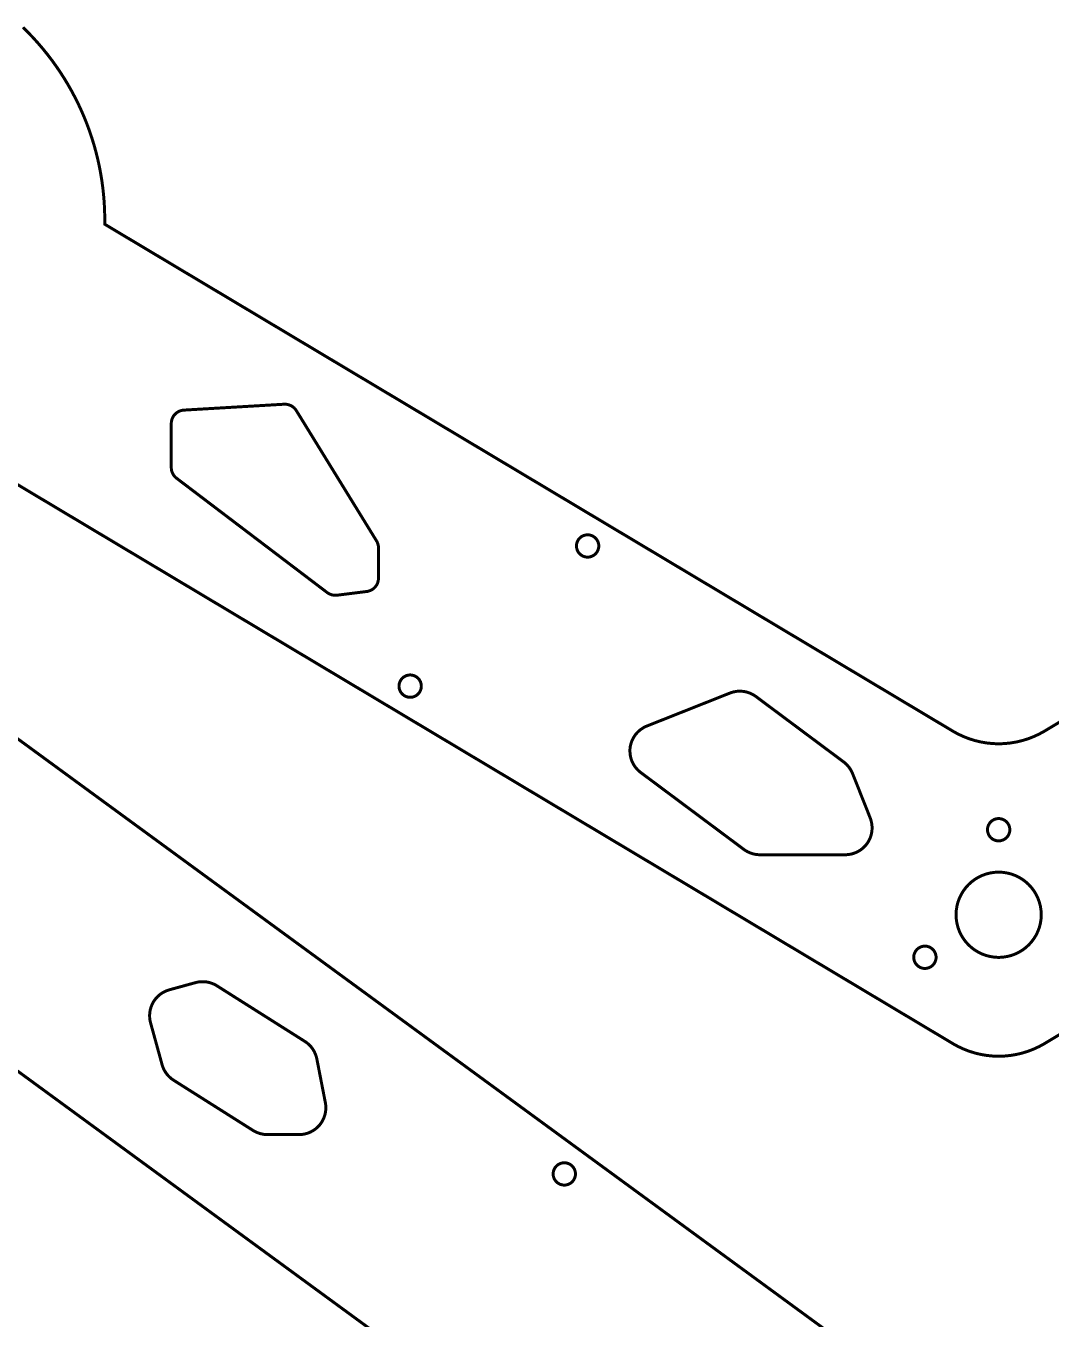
# Model space of a CAD drawing. Extents: x 0 to 533, y 0 to 326.
# Drawn here: x 135.8 to 250.5, y 173.2 to 317.8 of the extents above; entities that cross this region are included whole.
import ezdxf

# ---------------------------------------------------------------- set-up
doc = ezdxf.new("R2010")
doc.units = 0
doc.layers.get('0').update_dxf_attribs({"linetype": 'CONTINUOUS'})

msp = doc.modelspace()

# ---------------------------------------------------------------- linework, layer by layer
at = {"color": 0, "const_width": 0.3333}
for points in [[(135.438, 317.653), (136.024, 317.071), (136.592, 316.475), (137.142, 315.865), (137.674, 315.242), (138.188, 314.604), (138.683, 313.956), (139.16, 313.293), (139.618, 312.619), (140.058, 311.935), (140.478, 311.237), (140.879, 310.532), (141.261, 309.814), (141.622, 309.088), (141.965, 308.351), (142.288, 307.606), (142.589, 306.851), (142.869, 306.09), (143.131, 305.319), (143.371, 304.543), (143.59, 303.758), (143.788, 302.968), (143.964, 302.172), (144.119, 301.369), (144.253, 300.563), (144.364, 299.75), (144.453, 298.933), (144.519, 298.112), (144.564, 297.289), (144.586, 296.461), (144.589, 295.839), (144.585, 295.632), (239.46, 238.94), (239.604, 238.854), (240.051, 238.614), (240.661, 238.329), (241.287, 238.086), (241.928, 237.885), (242.581, 237.729), (243.243, 237.615), (243.914, 237.547), (244.419, 237.525), (244.589, 237.525), (244.757, 237.525), (245.264, 237.547), (245.935, 237.615), (246.597, 237.729), (247.249, 237.885), (247.89, 238.086), (248.517, 238.329), (249.126, 238.614), (249.574, 238.854), (249.718, 238.94), (344.592, 295.632)], [(59.9889, 292.838), (288.561, 125.645)], [(359.981, 269.879), (249.718, 203.993), (249.718, 203.993), (249.574, 203.906), (249.126, 203.665), (248.517, 203.381), (247.89, 203.138), (247.249, 202.938), (246.597, 202.781), (245.935, 202.668), (245.264, 202.6), (244.757, 202.576), (244.589, 202.576), (244.419, 202.576), (243.914, 202.6), (243.243, 202.668), (242.581, 202.781), (241.928, 202.938), (241.287, 203.138), (240.661, 203.381), (240.051, 203.665), (239.604, 203.906), (239.46, 203.993), (129.197, 269.879)], [(270.424, 101.743), (42.2772, 268.625)]]:
    msp.add_lwpolyline(points, dxfattribs=at)
at = {"color": 0}
for points in [[(135.438, 317.653), (136.024, 317.071), (136.592, 316.475), (137.142, 315.865), (137.674, 315.242), (138.188, 314.604), (138.683, 313.956), (139.16, 313.293), (139.618, 312.619), (140.058, 311.935), (140.478, 311.237), (140.879, 310.532), (141.261, 309.814), (141.622, 309.088), (141.965, 308.351), (142.288, 307.606), (142.589, 306.851), (142.869, 306.09), (143.131, 305.319), (143.371, 304.543), (143.59, 303.758), (143.788, 302.968), (143.964, 302.172), (144.119, 301.369), (144.253, 300.563), (144.364, 299.75), (144.453, 298.933), (144.519, 298.112), (144.564, 297.289), (144.586, 296.461), (144.589, 295.839), (144.585, 295.632), (239.46, 238.94), (239.604, 238.854), (240.051, 238.614), (240.661, 238.329), (241.287, 238.086), (241.928, 237.885), (242.581, 237.729), (243.243, 237.615), (243.914, 237.547), (244.419, 237.525), (244.589, 237.525), (244.757, 237.525), (245.264, 237.547), (245.935, 237.615), (246.597, 237.729), (247.249, 237.885), (247.89, 238.086), (248.517, 238.329), (249.126, 238.614), (249.574, 238.854), (249.718, 238.94), (344.592, 295.632)], [(59.9889, 292.838), (288.561, 125.645)], [(359.981, 269.879), (249.718, 203.993), (249.718, 203.993), (249.574, 203.906), (249.126, 203.665), (248.517, 203.381), (247.89, 203.138), (247.249, 202.938), (246.597, 202.781), (245.935, 202.668), (245.264, 202.6), (244.757, 202.576), (244.589, 202.576), (244.419, 202.576), (243.914, 202.6), (243.243, 202.668), (242.581, 202.781), (241.928, 202.938), (241.287, 203.138), (240.661, 203.381), (240.051, 203.665), (239.604, 203.906), (239.46, 203.993), (129.197, 269.879)], [(270.424, 101.743), (42.2772, 268.625)]]:
    msp.add_lwpolyline(points, dxfattribs=at)
at = {"color": 0, "const_width": 0.3333}
for points in [[(175.21, 259.433), (175.21, 259.485), (175.196, 259.64), (175.153, 259.842), (175.083, 260.036), (175.014, 260.176), (174.987, 260.219), (166.015, 274.792), (165.987, 274.835), (165.896, 274.958), (165.757, 275.106), (165.601, 275.232), (165.431, 275.335), (165.247, 275.415), (165.054, 275.471), (164.854, 275.5), (164.7, 275.506), (164.65, 275.503), (153.442, 274.844), (153.406, 274.843), (153.296, 274.829), (153.153, 274.8), (153.017, 274.757), (152.886, 274.703), (152.763, 274.636), (152.646, 274.56), (152.538, 274.472), (152.439, 274.376), (152.347, 274.271), (152.268, 274.158), (152.197, 274.037), (152.139, 273.91), (152.092, 273.776), (152.058, 273.638), (152.036, 273.494), (152.029, 273.383), (152.029, 273.347), (152.029, 268.415), (152.029, 268.372), (152.04, 268.242), (152.069, 268.071), (152.119, 267.907), (152.186, 267.749), (152.271, 267.6), (152.372, 267.461), (152.49, 267.335), (152.587, 267.247), (152.624, 267.221), (169.472, 254.435), (169.531, 254.392), (169.721, 254.283), (169.99, 254.182), (170.274, 254.133), (170.493, 254.133), (170.565, 254.142), (173.896, 254.557), (173.964, 254.565), (174.168, 254.617), (174.418, 254.722), (174.642, 254.869), (174.835, 255.053), (174.992, 255.267), (175.11, 255.507), (175.183, 255.768), (175.21, 255.976), (175.21, 256.046), (175.21, 259.433)], [(198.606, 260.899), (198.668, 260.899), (198.857, 260.872), (199.092, 260.8), (199.304, 260.685), (199.489, 260.532), (199.642, 260.347), (199.757, 260.135), (199.829, 259.9), (199.856, 259.711), (199.856, 259.649), (199.856, 259.585), (199.829, 259.396), (199.757, 259.161), (199.642, 258.949), (199.489, 258.764), (199.304, 258.611), (199.092, 258.496), (198.857, 258.424), (198.668, 258.399), (198.606, 258.399), (198.542, 258.399), (198.353, 258.424), (198.118, 258.496), (197.907, 258.611), (197.721, 258.764), (197.568, 258.949), (197.453, 259.161), (197.381, 259.396), (197.356, 259.585), (197.356, 259.649), (197.356, 259.711), (197.381, 259.9), (197.453, 260.135), (197.568, 260.347), (197.721, 260.532), (197.907, 260.685), (198.118, 260.8), (198.353, 260.872), (198.542, 260.899), (198.606, 260.899)], [(178.753, 245.221), (178.817, 245.221), (179.006, 245.196), (179.24, 245.124), (179.453, 245.008), (179.638, 244.856), (179.79, 244.671), (179.906, 244.458), (179.978, 244.224), (180.003, 244.035), (180.003, 243.971), (180.003, 243.908), (179.978, 243.719), (179.906, 243.485), (179.79, 243.272), (179.638, 243.088), (179.453, 242.935), (179.24, 242.819), (179.006, 242.747), (178.817, 242.721), (178.753, 242.721), (178.69, 242.721), (178.501, 242.747), (178.267, 242.819), (178.054, 242.935), (177.869, 243.088), (177.717, 243.272), (177.601, 243.485), (177.529, 243.719), (177.503, 243.908), (177.503, 243.971), (177.503, 244.035), (177.529, 244.224), (177.601, 244.458), (177.717, 244.671), (177.869, 244.856), (178.054, 245.008), (178.267, 245.124), (178.501, 245.196), (178.69, 245.221), (178.753, 245.221)], [(217.429, 242.814), (217.351, 242.872), (217.104, 243.025), (216.76, 243.19), (216.4, 243.31), (216.029, 243.383), (215.651, 243.408), (215.272, 243.388), (214.897, 243.317), (214.618, 243.233), (214.529, 243.197), (205.231, 239.507), (205.136, 239.469), (204.865, 239.333), (204.532, 239.115), (204.232, 238.857), (203.971, 238.563), (203.75, 238.237), (203.572, 237.885), (203.442, 237.507), (203.375, 237.211), (203.362, 237.111), (203.349, 237.011), (203.336, 236.708), (203.364, 236.311), (203.443, 235.924), (203.572, 235.551), (203.749, 235.2), (203.971, 234.874), (204.236, 234.576), (204.462, 234.374), (204.543, 234.314), (216.086, 225.708), (216.135, 225.672), (216.285, 225.572), (216.494, 225.453), (216.711, 225.351), (216.935, 225.267), (217.164, 225.2), (217.399, 225.153), (217.638, 225.124), (217.818, 225.114), (217.879, 225.114), (227.432, 225.114), (227.524, 225.114), (227.801, 225.138), (228.16, 225.204), (228.507, 225.314), (228.836, 225.462), (229.144, 225.651), (229.431, 225.876), (229.688, 226.136), (229.861, 226.353), (229.914, 226.429), (229.965, 226.506), (230.103, 226.747), (230.249, 227.082), (230.353, 227.431), (230.414, 227.786), (230.432, 228.149), (230.406, 228.51), (230.335, 228.869), (230.254, 229.135), (230.221, 229.221), (228.247, 234.193), (228.208, 234.289), (228.068, 234.567), (227.839, 234.911), (227.567, 235.221), (227.335, 235.429), (227.251, 235.492), (217.429, 242.814)], [(244.589, 229.161), (244.651, 229.161), (244.84, 229.136), (245.075, 229.064), (245.287, 228.949), (245.472, 228.796), (245.625, 228.611), (245.74, 228.399), (245.814, 228.164), (245.839, 227.975), (245.839, 227.911), (245.839, 227.849), (245.814, 227.66), (245.74, 227.425), (245.625, 227.212), (245.472, 227.028), (245.287, 226.875), (245.075, 226.76), (244.84, 226.688), (244.651, 226.661), (244.589, 226.661), (244.525, 226.661), (244.336, 226.688), (244.103, 226.76), (243.89, 226.875), (243.704, 227.028), (243.553, 227.212), (243.438, 227.425), (243.364, 227.66), (243.339, 227.849), (243.339, 227.911), (243.339, 227.975), (243.364, 228.164), (243.438, 228.399), (243.553, 228.611), (243.704, 228.796), (243.89, 228.949), (244.103, 229.064), (244.336, 229.136), (244.525, 229.161), (244.589, 229.161)], [(244.589, 223.167), (244.711, 223.167), (245.076, 223.142), (245.549, 223.069), (246.006, 222.953), (246.443, 222.792), (246.86, 222.592), (247.253, 222.353), (247.619, 222.079), (247.958, 221.771), (248.265, 221.433), (248.54, 221.065), (248.779, 220.674), (248.979, 220.257), (249.139, 219.818), (249.257, 219.362), (249.329, 218.889), (249.354, 218.524), (249.354, 218.401), (249.354, 218.281), (249.329, 217.914), (249.257, 217.442), (249.139, 216.985), (248.979, 216.547), (248.779, 216.131), (248.54, 215.737), (248.265, 215.371), (247.958, 215.032), (247.619, 214.725), (247.253, 214.45), (246.86, 214.212), (246.443, 214.011), (246.006, 213.851), (245.549, 213.733), (245.076, 213.661), (244.711, 213.636), (244.589, 213.636), (244.467, 213.636), (244.101, 213.661), (243.628, 213.733), (243.172, 213.851), (242.733, 214.011), (242.317, 214.212), (241.925, 214.45), (241.558, 214.725), (241.219, 215.032), (240.911, 215.371), (240.638, 215.737), (240.399, 216.131), (240.199, 216.547), (240.037, 216.985), (239.921, 217.442), (239.849, 217.914), (239.824, 218.281), (239.824, 218.401), (239.824, 218.524), (239.849, 218.889), (239.921, 219.362), (240.037, 219.818), (240.199, 220.257), (240.399, 220.674), (240.638, 221.065), (240.911, 221.433), (241.219, 221.771), (241.558, 222.079), (241.925, 222.353), (242.317, 222.592), (242.733, 222.792), (243.172, 222.953), (243.628, 223.069), (244.101, 223.142), (244.467, 223.167), (244.589, 223.167)], [(236.34, 214.894), (236.403, 214.894), (236.592, 214.869), (236.826, 214.796), (237.039, 214.681), (237.224, 214.529), (237.376, 214.343), (237.492, 214.131), (237.564, 213.897), (237.59, 213.707), (237.59, 213.644), (237.59, 213.582), (237.564, 213.393), (237.492, 213.158), (237.376, 212.946), (237.224, 212.761), (237.039, 212.608), (236.826, 212.493), (236.592, 212.419), (236.403, 212.394), (236.34, 212.394), (236.276, 212.394), (236.088, 212.419), (235.853, 212.493), (235.642, 212.608), (235.456, 212.761), (235.303, 212.946), (235.188, 213.158), (235.115, 213.393), (235.09, 213.582), (235.09, 213.644), (235.09, 213.707), (235.115, 213.897), (235.188, 214.131), (235.303, 214.343), (235.456, 214.529), (235.642, 214.681), (235.853, 214.796), (236.088, 214.869), (236.276, 214.894), (236.34, 214.894)], [(151.807, 210.004), (151.736, 209.985), (151.525, 209.911), (151.256, 209.792), (151, 209.647), (150.761, 209.479), (150.539, 209.288), (150.336, 209.076), (150.154, 208.844), (150.032, 208.658), (149.994, 208.593), (149.958, 208.529), (149.861, 208.328), (149.756, 208.054), (149.676, 207.771), (149.626, 207.482), (149.604, 207.19), (149.611, 206.897), (149.646, 206.604), (149.692, 206.386), (149.711, 206.315), (151, 201.633), (151.018, 201.567), (151.086, 201.369), (151.196, 201.114), (151.328, 200.872), (151.482, 200.644), (151.656, 200.431), (151.849, 200.233), (152.061, 200.054), (152.231, 199.932), (152.289, 199.894), (161.176, 194.276), (161.267, 194.219), (161.55, 194.075), (161.946, 193.931), (162.357, 193.842), (162.675, 193.811), (162.781, 193.811), (166.321, 193.811), (166.404, 193.811), (166.654, 193.831), (166.981, 193.885), (167.297, 193.975), (167.601, 194.099), (167.89, 194.254), (168.16, 194.442), (168.41, 194.658), (168.583, 194.84), (168.636, 194.904), (168.689, 194.968), (168.835, 195.174), (168.999, 195.46), (169.131, 195.761), (169.229, 196.075), (169.292, 196.396), (169.319, 196.724), (169.311, 197.056), (169.282, 197.304), (169.265, 197.386), (168.313, 202.275), (168.297, 202.35), (168.237, 202.574), (168.133, 202.861), (168.003, 203.135), (167.844, 203.394), (167.66, 203.636), (167.453, 203.858), (167.222, 204.058), (167.036, 204.196), (166.971, 204.236), (157.136, 210.454), (157.069, 210.496), (156.861, 210.608), (156.574, 210.732), (156.278, 210.824), (155.974, 210.885), (155.665, 210.915), (155.354, 210.913), (155.044, 210.878), (154.813, 210.831), (154.736, 210.81), (151.807, 210.004)], [(195.997, 188.164), (195.933, 188.164), (195.744, 188.189), (195.51, 188.261), (195.297, 188.376), (195.112, 188.529), (194.96, 188.714), (194.844, 188.926), (194.772, 189.161), (194.747, 189.35), (194.747, 189.414), (194.747, 189.476), (194.772, 189.665), (194.844, 189.9), (194.96, 190.112), (195.112, 190.297), (195.297, 190.45), (195.51, 190.565), (195.744, 190.638), (195.933, 190.664), (195.997, 190.664), (196.06, 190.664), (196.249, 190.638), (196.483, 190.565), (196.696, 190.45), (196.881, 190.297), (197.033, 190.112), (197.149, 189.9), (197.221, 189.665), (197.247, 189.476), (197.247, 189.414), (197.247, 189.35), (197.221, 189.161), (197.149, 188.926), (197.033, 188.714), (196.881, 188.529), (196.696, 188.376), (196.483, 188.261), (196.249, 188.189), (196.06, 188.164), (195.997, 188.164)]]:
    msp.add_lwpolyline(points, close=True, dxfattribs=at)
at = {"color": 0}
for points in [[(175.21, 259.433), (175.21, 259.485), (175.196, 259.64), (175.153, 259.842), (175.083, 260.036), (175.014, 260.176), (174.987, 260.219), (166.015, 274.792), (165.987, 274.835), (165.896, 274.958), (165.757, 275.106), (165.601, 275.232), (165.431, 275.335), (165.247, 275.415), (165.054, 275.471), (164.854, 275.5), (164.7, 275.506), (164.65, 275.503), (153.442, 274.844), (153.406, 274.843), (153.296, 274.829), (153.153, 274.8), (153.017, 274.757), (152.886, 274.703), (152.763, 274.636), (152.646, 274.56), (152.538, 274.472), (152.439, 274.376), (152.347, 274.271), (152.268, 274.158), (152.197, 274.037), (152.139, 273.91), (152.092, 273.776), (152.058, 273.638), (152.036, 273.494), (152.029, 273.383), (152.029, 273.347), (152.029, 268.415), (152.029, 268.372), (152.04, 268.242), (152.069, 268.071), (152.119, 267.907), (152.186, 267.749), (152.271, 267.6), (152.372, 267.461), (152.49, 267.335), (152.587, 267.247), (152.624, 267.221), (169.472, 254.435), (169.531, 254.392), (169.721, 254.283), (169.99, 254.182), (170.274, 254.133), (170.493, 254.133), (170.565, 254.142), (173.896, 254.557), (173.964, 254.565), (174.168, 254.617), (174.418, 254.722), (174.642, 254.869), (174.835, 255.053), (174.992, 255.267), (175.11, 255.507), (175.183, 255.768), (175.21, 255.976), (175.21, 256.046), (175.21, 259.433)], [(198.606, 260.899), (198.668, 260.899), (198.857, 260.872), (199.092, 260.8), (199.304, 260.685), (199.489, 260.532), (199.642, 260.347), (199.757, 260.135), (199.829, 259.9), (199.856, 259.711), (199.856, 259.649), (199.856, 259.585), (199.829, 259.396), (199.757, 259.161), (199.642, 258.949), (199.489, 258.764), (199.304, 258.611), (199.092, 258.496), (198.857, 258.424), (198.668, 258.399), (198.606, 258.399), (198.542, 258.399), (198.353, 258.424), (198.118, 258.496), (197.907, 258.611), (197.721, 258.764), (197.568, 258.949), (197.453, 259.161), (197.381, 259.396), (197.356, 259.585), (197.356, 259.649), (197.356, 259.711), (197.381, 259.9), (197.453, 260.135), (197.568, 260.347), (197.721, 260.532), (197.907, 260.685), (198.118, 260.8), (198.353, 260.872), (198.542, 260.899), (198.606, 260.899)], [(178.753, 245.221), (178.817, 245.221), (179.006, 245.196), (179.24, 245.124), (179.453, 245.008), (179.638, 244.856), (179.79, 244.671), (179.906, 244.458), (179.978, 244.224), (180.003, 244.035), (180.003, 243.971), (180.003, 243.908), (179.978, 243.719), (179.906, 243.485), (179.79, 243.272), (179.638, 243.088), (179.453, 242.935), (179.24, 242.819), (179.006, 242.747), (178.817, 242.721), (178.753, 242.721), (178.69, 242.721), (178.501, 242.747), (178.267, 242.819), (178.054, 242.935), (177.869, 243.088), (177.717, 243.272), (177.601, 243.485), (177.529, 243.719), (177.503, 243.908), (177.503, 243.971), (177.503, 244.035), (177.529, 244.224), (177.601, 244.458), (177.717, 244.671), (177.869, 244.856), (178.054, 245.008), (178.267, 245.124), (178.501, 245.196), (178.69, 245.221), (178.753, 245.221)], [(217.429, 242.814), (217.351, 242.872), (217.104, 243.025), (216.76, 243.19), (216.4, 243.31), (216.029, 243.383), (215.651, 243.408), (215.272, 243.388), (214.897, 243.317), (214.618, 243.233), (214.529, 243.197), (205.231, 239.507), (205.136, 239.469), (204.865, 239.333), (204.532, 239.115), (204.232, 238.857), (203.971, 238.563), (203.75, 238.237), (203.572, 237.885), (203.442, 237.507), (203.375, 237.211), (203.362, 237.111), (203.349, 237.011), (203.336, 236.708), (203.364, 236.311), (203.443, 235.924), (203.572, 235.551), (203.749, 235.2), (203.971, 234.874), (204.236, 234.576), (204.462, 234.374), (204.543, 234.314), (216.086, 225.708), (216.135, 225.672), (216.285, 225.572), (216.494, 225.453), (216.711, 225.351), (216.935, 225.267), (217.164, 225.2), (217.399, 225.153), (217.638, 225.124), (217.818, 225.114), (217.879, 225.114), (227.432, 225.114), (227.524, 225.114), (227.801, 225.138), (228.16, 225.204), (228.507, 225.314), (228.836, 225.462), (229.144, 225.651), (229.431, 225.876), (229.688, 226.136), (229.861, 226.353), (229.914, 226.429), (229.965, 226.506), (230.103, 226.747), (230.249, 227.082), (230.353, 227.431), (230.414, 227.786), (230.432, 228.149), (230.406, 228.51), (230.335, 228.869), (230.254, 229.135), (230.221, 229.221), (228.247, 234.193), (228.208, 234.289), (228.068, 234.567), (227.839, 234.911), (227.567, 235.221), (227.335, 235.429), (227.251, 235.492), (217.429, 242.814)], [(244.589, 229.161), (244.651, 229.161), (244.84, 229.136), (245.075, 229.064), (245.287, 228.949), (245.472, 228.796), (245.625, 228.611), (245.74, 228.399), (245.814, 228.164), (245.839, 227.975), (245.839, 227.911), (245.839, 227.849), (245.814, 227.66), (245.74, 227.425), (245.625, 227.212), (245.472, 227.028), (245.287, 226.875), (245.075, 226.76), (244.84, 226.688), (244.651, 226.661), (244.589, 226.661), (244.525, 226.661), (244.336, 226.688), (244.103, 226.76), (243.89, 226.875), (243.704, 227.028), (243.553, 227.212), (243.438, 227.425), (243.364, 227.66), (243.339, 227.849), (243.339, 227.911), (243.339, 227.975), (243.364, 228.164), (243.438, 228.399), (243.553, 228.611), (243.704, 228.796), (243.89, 228.949), (244.103, 229.064), (244.336, 229.136), (244.525, 229.161), (244.589, 229.161)], [(244.589, 223.167), (244.711, 223.167), (245.076, 223.142), (245.549, 223.069), (246.006, 222.953), (246.443, 222.792), (246.86, 222.592), (247.253, 222.353), (247.619, 222.079), (247.958, 221.771), (248.265, 221.433), (248.54, 221.065), (248.779, 220.674), (248.979, 220.257), (249.139, 219.818), (249.257, 219.362), (249.329, 218.889), (249.354, 218.524), (249.354, 218.401), (249.354, 218.281), (249.329, 217.914), (249.257, 217.442), (249.139, 216.985), (248.979, 216.547), (248.779, 216.131), (248.54, 215.737), (248.265, 215.371), (247.958, 215.032), (247.619, 214.725), (247.253, 214.45), (246.86, 214.212), (246.443, 214.011), (246.006, 213.851), (245.549, 213.733), (245.076, 213.661), (244.711, 213.636), (244.589, 213.636), (244.467, 213.636), (244.101, 213.661), (243.628, 213.733), (243.172, 213.851), (242.733, 214.011), (242.317, 214.212), (241.925, 214.45), (241.558, 214.725), (241.219, 215.032), (240.911, 215.371), (240.638, 215.737), (240.399, 216.131), (240.199, 216.547), (240.037, 216.985), (239.921, 217.442), (239.849, 217.914), (239.824, 218.281), (239.824, 218.401), (239.824, 218.524), (239.849, 218.889), (239.921, 219.362), (240.037, 219.818), (240.199, 220.257), (240.399, 220.674), (240.638, 221.065), (240.911, 221.433), (241.219, 221.771), (241.558, 222.079), (241.925, 222.353), (242.317, 222.592), (242.733, 222.792), (243.172, 222.953), (243.628, 223.069), (244.101, 223.142), (244.467, 223.167), (244.589, 223.167)], [(236.34, 214.894), (236.403, 214.894), (236.592, 214.869), (236.826, 214.796), (237.039, 214.681), (237.224, 214.529), (237.376, 214.343), (237.492, 214.131), (237.564, 213.897), (237.59, 213.707), (237.59, 213.644), (237.59, 213.582), (237.564, 213.393), (237.492, 213.158), (237.376, 212.946), (237.224, 212.761), (237.039, 212.608), (236.826, 212.493), (236.592, 212.419), (236.403, 212.394), (236.34, 212.394), (236.276, 212.394), (236.088, 212.419), (235.853, 212.493), (235.642, 212.608), (235.456, 212.761), (235.303, 212.946), (235.188, 213.158), (235.115, 213.393), (235.09, 213.582), (235.09, 213.644), (235.09, 213.707), (235.115, 213.897), (235.188, 214.131), (235.303, 214.343), (235.456, 214.529), (235.642, 214.681), (235.853, 214.796), (236.088, 214.869), (236.276, 214.894), (236.34, 214.894)], [(151.807, 210.004), (151.736, 209.985), (151.525, 209.911), (151.256, 209.792), (151, 209.647), (150.761, 209.479), (150.539, 209.288), (150.336, 209.076), (150.154, 208.844), (150.032, 208.658), (149.994, 208.593), (149.958, 208.529), (149.861, 208.328), (149.756, 208.054), (149.676, 207.771), (149.626, 207.482), (149.604, 207.19), (149.611, 206.897), (149.646, 206.604), (149.692, 206.386), (149.711, 206.315), (151, 201.633), (151.018, 201.567), (151.086, 201.369), (151.196, 201.114), (151.328, 200.872), (151.482, 200.644), (151.656, 200.431), (151.849, 200.233), (152.061, 200.054), (152.231, 199.932), (152.289, 199.894), (161.176, 194.276), (161.267, 194.219), (161.55, 194.075), (161.946, 193.931), (162.357, 193.842), (162.675, 193.811), (162.781, 193.811), (166.321, 193.811), (166.404, 193.811), (166.654, 193.831), (166.981, 193.885), (167.297, 193.975), (167.601, 194.099), (167.89, 194.254), (168.16, 194.442), (168.41, 194.658), (168.583, 194.84), (168.636, 194.904), (168.689, 194.968), (168.835, 195.174), (168.999, 195.46), (169.131, 195.761), (169.229, 196.075), (169.292, 196.396), (169.319, 196.724), (169.311, 197.056), (169.282, 197.304), (169.265, 197.386), (168.313, 202.275), (168.297, 202.35), (168.237, 202.574), (168.133, 202.861), (168.003, 203.135), (167.844, 203.394), (167.66, 203.636), (167.453, 203.858), (167.222, 204.058), (167.036, 204.196), (166.971, 204.236), (157.136, 210.454), (157.069, 210.496), (156.861, 210.608), (156.574, 210.732), (156.278, 210.824), (155.974, 210.885), (155.665, 210.915), (155.354, 210.913), (155.044, 210.878), (154.813, 210.831), (154.736, 210.81), (151.807, 210.004)], [(195.997, 188.164), (195.933, 188.164), (195.744, 188.189), (195.51, 188.261), (195.297, 188.376), (195.112, 188.529), (194.96, 188.714), (194.844, 188.926), (194.772, 189.161), (194.747, 189.35), (194.747, 189.414), (194.747, 189.476), (194.772, 189.665), (194.844, 189.9), (194.96, 190.112), (195.112, 190.297), (195.297, 190.45), (195.51, 190.565), (195.744, 190.638), (195.933, 190.664), (195.997, 190.664), (196.06, 190.664), (196.249, 190.638), (196.483, 190.565), (196.696, 190.45), (196.881, 190.297), (197.033, 190.112), (197.149, 189.9), (197.221, 189.665), (197.247, 189.476), (197.247, 189.414), (197.247, 189.35), (197.221, 189.161), (197.149, 188.926), (197.033, 188.714), (196.881, 188.529), (196.696, 188.376), (196.483, 188.261), (196.249, 188.189), (196.06, 188.164), (195.997, 188.164)]]:
    msp.add_lwpolyline(points, close=True, dxfattribs=at)

doc.saveas('drawing.dxf')
